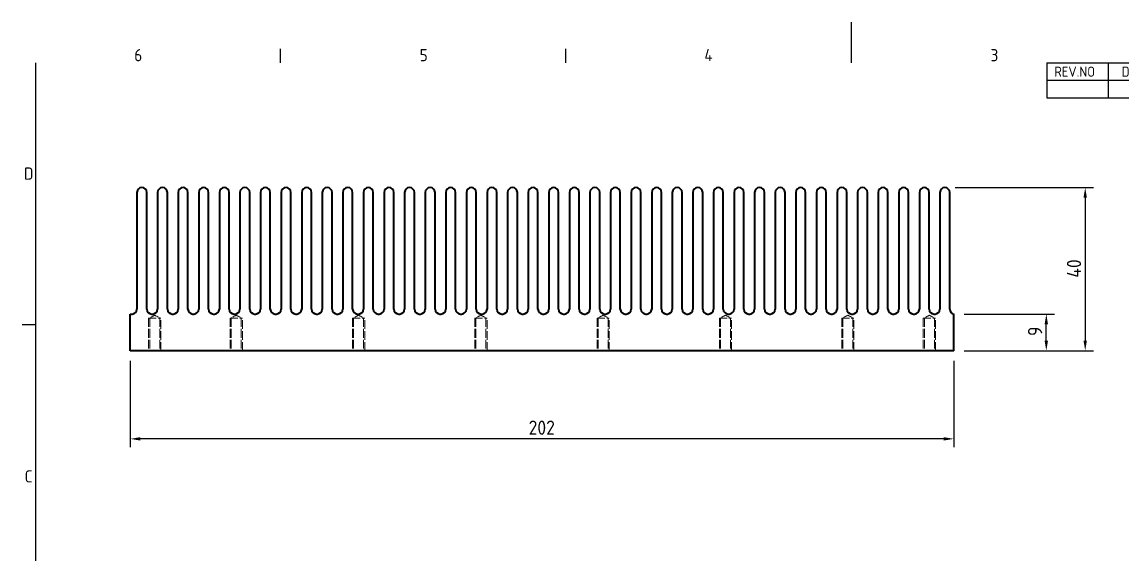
# Model space of a CAD drawing. Header units: millimetres. Extents: x 0 to 420, y 0 to 297.
# Drawn here: x 6.6 to 276.6, y 166.3 to 297 of the extents above; entities that cross this region are included whole.
import ezdxf

# ---------------------------------------------------------------- set-up
doc = ezdxf.new("R2010")
doc.units = ezdxf.units.MM
doc.linetypes.add('DASHED', pattern=[0.2067, 0.1654, -0.0413])
doc.layers.get('0').update_dxf_attribs({"color": 3, "lineweight": 25})
for name, color, linetype, lineweight in [('가려진 것(ISO)', 2, 'DASHED', 18), ('가시적인 것(ISO)', 3, 'Continuous', 40), ('경계(ISO)', 7, 'Continuous', 25), ('기호(ISO)', 5, 'Continuous', 25), ('치수(ISO)', 2, 'Continuous', 25)]:
    doc.layers.add(name, color=color, linetype=linetype, lineweight=lineweight)
doc.styles.add('ISO ProportionalPSTEK', font='isocp.shx')
doc.styles.add('문자 텍스트_PSTEK_POSCO', font='isocp.shx')
doc.styles.add('치수 텍스트_PSTEK_POSCO', font='isocp.shx')
doc.dimstyles.new('치수_PSTEK_POSCO', dxfattribs={"dimtxt": 3.5, "dimasz": 2.5, "dimexe": 2, "dimexo": 2.5, "dimgap": 1, "dimtad": 1, "dimrnd": 1e-08, "dimdsep": 46, "dimtxsty": '치수 텍스트_PSTEK_POSCO', "dimcen": 0.09, "dimdle": 10, "dimclrd": 7, "dimclre": 7, "dimclrt": 2, "dimadec": 1, "dimazin": 2, "dimtfac": 1, "dimtmove": 0, "dimatfit": 3, "dimfxl": 0, "dimtolj": 1, "dimlwd": -1, "dimlwe": -1, "dimarcsym": 0})

# ---------------------------------------------------------------- blocks, each defined once
blk = doc.blocks.new('경계 Default Border')
at = {"layer": '경계(ISO)'}
for p, q in [((70, 287), (70, 290.4)), ((140, 287), (140, 290.4)), ((10, 222.75), (6.6, 222.75))]:
    blk.add_line(p, q, dxfattribs=at)
at = {"layer": '경계(ISO)', "flags": 128}
for points in [[(210, 297), (210, 287)], [(10, 10), (10, 287)]]:
    blk.add_lwpolyline(points, dxfattribs=at)
at = {"layer": '경계(ISO)', "color": 2, "char_height": 3, "attachment_point": 7, "style": '문자 텍스트_PSTEK_POSCO'}
for s, insert in [('6', (34.14, 287.37)), ('5', (104.14, 287.37)), ('4', (173.97, 287.4)), ('3', (244.17, 287.37)), ('D', (7.08, 258.35)), ('C', (7.24, 184.1))]:
    blk.add_mtext(s, dxfattribs=dict(at, insert=insert))
blk = doc.blocks.new('리비전 내역')
at = {"layer": '기호(ISO)'}
for p, q in [((258, 287), (410, 287)), ((258, 287), (258, 282.72)), ((273, 287), (273, 282.72)), ((288, 287), (288, 282.72)), ((365, 287), (365, 282.72)), ((380, 287), (380, 282.72)), ((395, 287), (395, 282.72)), ((410, 287), (410, 282.72)), ((258, 282.72), (410, 282.72)), ((258, 282.72), (258, 278.44)), ((273, 282.72), (273, 278.44)), ((288, 282.72), (288, 278.44)), ((365, 282.72), (365, 278.44)), ((380, 282.72), (380, 278.44)), ((395, 282.72), (395, 278.44)), ((410, 282.72), (410, 278.44)), ((258, 278.44), (410, 278.44))]:
    blk.add_line(p, q, dxfattribs=at)
at = {"layer": '기호(ISO)', "color": 2, "char_height": 2.5, "attachment_point": 7, "style": 'ISO ProportionalPSTEK'}
for s, insert in [('REV.NO', (259.79, 283.58)), ('DATE', (276.31, 283.58)), ('DESCRIPTION OF REVISION', (305.51, 283.58)), ('DRA.BY', (366.48, 283.58)), ('CH.BY', (382.86, 283.58)), ('APP.BY', (396.48, 283.58))]:
    blk.add_mtext(s, dxfattribs=dict(at, insert=insert))
blk = doc.blocks.new('*D25')
at = {"layer": 'Defpoints', "color": 0}
for p in [(33.15, 216.41), (235.15, 216.41), (33.15, 194.8)]:
    blk.add_point(p, dxfattribs=at)
at = {"layer": '치수(ISO)', "color": 7}
for p, q in [((33.15, 213.91), (33.15, 192.8)), ((235.15, 213.91), (235.15, 192.8)), ((232.65, 194.8), (35.65, 194.8))]:
    blk.add_line(p, q, dxfattribs=at)
for points in [[(35.65, 195.22), (35.65, 194.39), (33.15, 194.8)], [(232.65, 195.22), (232.65, 194.39), (235.15, 194.8)]]:
    blk.add_solid(points, dxfattribs=at)
at = {"layer": '치수(ISO)', "color": 2, "insert": (130.85, 197.55), "char_height": 3.5, "attachment_point": 4, "style": '치수 텍스트_PSTEK_POSCO'}
blk.add_mtext('\\A1;202', dxfattribs=at)
blk = doc.blocks.new('*D26')
at = {"layer": 'Defpoints', "color": 0}
for p in [(235.15, 225.41), (257.84, 225.41), (235.15, 216.41)]:
    blk.add_point(p, dxfattribs=at)
at = {"layer": '치수(ISO)', "color": 7}
for p, q in [((237.65, 225.41), (259.84, 225.41)), ((257.84, 218.91), (257.84, 222.91)), ((237.65, 216.41), (259.84, 216.41))]:
    blk.add_line(p, q, dxfattribs=at)
for points in [[(257.42, 222.91), (258.25, 222.91), (257.84, 225.41)], [(257.42, 218.91), (258.25, 218.91), (257.84, 216.41)]]:
    blk.add_solid(points, dxfattribs=at)
at = {"layer": '치수(ISO)', "color": 2, "insert": (255.09, 220.02), "char_height": 3.5, "attachment_point": 4, "rotation": 90, "style": '치수 텍스트_PSTEK_POSCO'}
blk.add_mtext('\\A1;9', dxfattribs=at)
blk = doc.blocks.new('*D27')
at = {"layer": 'Defpoints', "color": 0}
for p in [(232.95, 256.41), (235.15, 216.41), (267.38, 216.41)]:
    blk.add_point(p, dxfattribs=at)
at = {"layer": '치수(ISO)', "color": 7}
for p, q in [((235.45, 256.41), (269.38, 256.41)), ((267.38, 253.91), (267.38, 218.91)), ((237.65, 216.41), (269.38, 216.41))]:
    blk.add_line(p, q, dxfattribs=at)
for points in [[(266.96, 253.91), (267.79, 253.91), (267.38, 256.41)], [(266.96, 218.91), (267.79, 218.91), (267.38, 216.41)]]:
    blk.add_solid(points, dxfattribs=at)
at = {"layer": '치수(ISO)', "color": 2, "insert": (264.63, 234.31), "char_height": 3.5, "attachment_point": 4, "rotation": 90, "style": '치수 텍스트_PSTEK_POSCO'}
blk.add_mtext('\\A1;40', dxfattribs=at)

msp = doc.modelspace()

# ---------------------------------------------------------------- linework, layer by layer
at = {"layer": '가려진 것(ISO)', "ltscale": 12.901145}
for p, q in [((37.651, 224.412), (37.651, 216.412)), ((37.922, 224.412), (37.922, 216.412)), ((40.381, 224.412), (40.381, 216.412)), ((40.651, 216.412), (40.651, 224.412)), ((57.651, 224.412), (57.651, 216.412)), ((57.922, 224.412), (57.922, 216.412)), ((60.381, 224.412), (60.381, 216.412)), ((60.651, 216.412), (60.651, 224.412)), ((87.651, 224.412), (87.651, 216.412)), ((87.922, 224.412), (87.922, 216.412)), ((90.381, 224.412), (90.381, 216.412)), ((90.651, 216.412), (90.651, 224.412)), ((117.651, 224.412), (117.651, 216.412)), ((117.922, 224.412), (117.922, 216.412)), ((120.381, 224.412), (120.381, 216.412)), ((120.651, 216.412), (120.651, 224.412)), ((147.651, 224.412), (147.651, 216.412)), ((147.922, 224.412), (147.922, 216.412)), ((150.381, 224.412), (150.381, 216.412)), ((150.651, 216.412), (150.651, 224.412)), ((177.651, 224.412), (177.651, 216.412)), ((177.922, 224.412), (177.922, 216.412)), ((180.381, 224.412), (180.381, 216.412)), ((180.651, 216.412), (180.651, 224.412)), ((207.651, 224.412), (207.651, 216.412)), ((207.922, 224.412), (207.922, 216.412)), ((210.381, 224.412), (210.381, 216.412)), ((210.651, 216.412), (210.651, 224.412)), ((227.651, 224.412), (227.651, 216.412)), ((227.922, 224.412), (227.922, 216.412)), ((230.381, 224.412), (230.381, 216.412)), ((230.651, 216.412), (230.651, 224.412))]:
    msp.add_line(p, q, dxfattribs=at)
at = {"layer": '가려진 것(ISO)', "ltscale": 11.399102}
for p, q in [((37.651, 224.412), (40.651, 224.412)), ((57.651, 224.412), (60.651, 224.412)), ((87.651, 224.412), (90.651, 224.412)), ((117.651, 224.412), (120.651, 224.412)), ((147.651, 224.412), (150.651, 224.412)), ((177.651, 224.412), (180.651, 224.412)), ((207.651, 224.412), (210.651, 224.412)), ((227.651, 224.412), (230.651, 224.412))]:
    msp.add_line(p, q, dxfattribs=at)
at = {"layer": '가려진 것(ISO)', "ltscale": 2.731951}
for p, q in [((39.151, 225.151), (37.922, 224.412)), ((39.151, 225.151), (40.381, 224.412)), ((59.151, 225.151), (57.922, 224.412)), ((59.151, 225.151), (60.381, 224.412)), ((89.151, 225.151), (87.922, 224.412)), ((89.151, 225.151), (90.381, 224.412)), ((119.151, 225.151), (117.922, 224.412)), ((119.151, 225.151), (120.381, 224.412)), ((149.151, 225.151), (147.922, 224.412)), ((149.151, 225.151), (150.381, 224.412)), ((179.151, 225.151), (177.922, 224.412)), ((179.151, 225.151), (180.381, 224.412)), ((209.151, 225.151), (207.922, 224.412)), ((209.151, 225.151), (210.381, 224.412)), ((229.151, 225.151), (227.922, 224.412)), ((229.151, 225.151), (230.381, 224.412))]:
    msp.add_line(p, q, dxfattribs=at)
at = {"layer": '가시적인 것(ISO)'}
for p, q in [((34.801, 255.212), (34.801, 226.612)), ((37.201, 226.612), (37.201, 255.212)), ((39.851, 255.212), (39.851, 226.612)), ((42.251, 226.612), (42.251, 255.212)), ((44.901, 255.212), (44.901, 226.612)), ((47.301, 226.612), (47.301, 255.212)), ((49.951, 255.212), (49.951, 226.612)), ((52.351, 226.612), (52.351, 255.212)), ((55.001, 255.212), (55.001, 226.612)), ((57.401, 226.612), (57.401, 255.212)), ((60.051, 255.212), (60.051, 226.612)), ((62.451, 226.612), (62.451, 255.212)), ((65.101, 255.212), (65.101, 226.612)), ((67.501, 226.612), (67.501, 255.212)), ((70.151, 255.212), (70.151, 226.612)), ((72.551, 226.612), (72.551, 255.212)), ((75.201, 255.212), (75.201, 226.612)), ((77.601, 226.612), (77.601, 255.212)), ((80.251, 255.212), (80.251, 226.612)), ((82.651, 226.612), (82.651, 255.212)), ((85.301, 255.212), (85.301, 226.612)), ((87.701, 226.612), (87.701, 255.212)), ((90.351, 255.212), (90.351, 226.612)), ((92.751, 226.612), (92.751, 255.212)), ((95.401, 255.212), (95.401, 226.612)), ((97.801, 226.612), (97.801, 255.212)), ((100.451, 255.212), (100.451, 226.612)), ((102.851, 226.612), (102.851, 255.212)), ((105.501, 255.212), (105.501, 226.612)), ((107.901, 226.612), (107.901, 255.212)), ((110.551, 255.212), (110.551, 226.612)), ((112.951, 226.612), (112.951, 255.212)), ((115.601, 255.212), (115.601, 226.612)), ((118.001, 226.612), (118.001, 255.212)), ((120.651, 255.212), (120.651, 226.612)), ((123.051, 226.612), (123.051, 255.212)), ((125.701, 255.212), (125.701, 226.612)), ((128.101, 226.612), (128.101, 255.212)), ((130.751, 255.212), (130.751, 226.612)), ((133.151, 226.612), (133.151, 255.212)), ((135.801, 255.212), (135.801, 226.612)), ((138.201, 226.612), (138.201, 255.212)), ((140.851, 255.212), (140.851, 226.612)), ((143.251, 226.612), (143.251, 255.212)), ((145.901, 255.212), (145.901, 226.612)), ((148.301, 226.612), (148.301, 255.212)), ((150.951, 255.212), (150.951, 226.612)), ((153.351, 226.612), (153.351, 255.212)), ((156.001, 255.212), (156.001, 226.612)), ((158.401, 226.612), (158.401, 255.212)), ((161.051, 255.212), (161.051, 226.612)), ((163.451, 226.612), (163.451, 255.212)), ((166.101, 255.212), (166.101, 226.612)), ((168.501, 226.612), (168.501, 255.212)), ((171.151, 255.212), (171.151, 226.612)), ((173.551, 226.612), (173.551, 255.212)), ((176.201, 255.212), (176.201, 226.612)), ((178.601, 226.612), (178.601, 255.212)), ((181.251, 255.212), (181.251, 226.612)), ((183.651, 226.612), (183.651, 255.212)), ((186.301, 255.212), (186.301, 226.612)), ((188.701, 226.612), (188.701, 255.212)), ((191.351, 255.212), (191.351, 226.612)), ((193.751, 226.612), (193.751, 255.212)), ((196.401, 255.212), (196.401, 226.612)), ((198.801, 226.612), (198.801, 255.212)), ((201.451, 255.212), (201.451, 226.612)), ((203.851, 226.612), (203.851, 255.212)), ((206.501, 255.212), (206.501, 226.612)), ((208.901, 226.612), (208.901, 255.212)), ((211.551, 255.212), (211.551, 226.612)), ((213.951, 226.612), (213.951, 255.212)), ((216.601, 255.212), (216.601, 226.612)), ((219.001, 226.612), (219.001, 255.212)), ((221.651, 255.212), (221.651, 226.612)), ((224.051, 226.612), (224.051, 255.212)), ((226.701, 255.212), (226.701, 226.612)), ((229.101, 226.612), (229.101, 255.212)), ((231.751, 255.212), (231.751, 226.612)), ((234.151, 226.595), (234.151, 255.212)), ((33.151, 216.412), (33.151, 225.412)), ((33.151, 225.412), (33.601, 225.412)), ((38.401, 225.412), (38.651, 225.412)), ((43.451, 225.412), (43.701, 225.412)), ((48.501, 225.412), (48.751, 225.412)), ((53.551, 225.412), (53.801, 225.412)), ((58.601, 225.412), (58.851, 225.412)), ((63.651, 225.412), (63.901, 225.412)), ((68.701, 225.412), (68.951, 225.412)), ((73.751, 225.412), (74.001, 225.412)), ((78.801, 225.412), (79.051, 225.412)), ((83.851, 225.412), (84.101, 225.412)), ((88.901, 225.412), (89.151, 225.412)), ((93.951, 225.412), (94.201, 225.412)), ((99.001, 225.412), (99.251, 225.412)), ((104.051, 225.412), (104.301, 225.412)), ((109.101, 225.412), (109.351, 225.412)), ((114.151, 225.412), (114.401, 225.412)), ((119.201, 225.412), (119.451, 225.412)), ((124.251, 225.412), (124.501, 225.412)), ((129.301, 225.412), (129.551, 225.412)), ((134.351, 225.412), (134.601, 225.412)), ((139.401, 225.412), (139.651, 225.412)), ((144.451, 225.412), (144.701, 225.412)), ((149.501, 225.412), (149.751, 225.412)), ((154.551, 225.412), (154.801, 225.412)), ((159.601, 225.412), (159.851, 225.412)), ((164.651, 225.412), (164.901, 225.412)), ((169.701, 225.412), (169.951, 225.412)), ((174.751, 225.412), (175.001, 225.412)), ((179.801, 225.412), (180.051, 225.412)), ((184.851, 225.412), (185.101, 225.412)), ((189.901, 225.412), (190.151, 225.412)), ((194.951, 225.412), (195.201, 225.412)), ((200.001, 225.412), (200.251, 225.412)), ((205.051, 225.412), (205.301, 225.412)), ((210.101, 225.412), (210.351, 225.412)), ((215.151, 225.412), (215.401, 225.412)), ((220.201, 225.412), (220.451, 225.412)), ((225.251, 225.412), (225.501, 225.412)), ((230.301, 225.412), (230.551, 225.412)), ((235.151, 216.412), (235.151, 225.412)), ((235.151, 216.412), (33.151, 216.412))]:
    msp.add_line(p, q, dxfattribs=at)
for centre, start, end in [((36.001, 255.212), 0, 180), ((41.051, 255.212), 0, 180), ((46.101, 255.212), 0, 180), ((51.151, 255.212), 0, 180), ((56.201, 255.212), 0, 180), ((61.251, 255.212), 0, 180), ((66.301, 255.212), 0, 180), ((71.351, 255.212), 0, 180), ((76.401, 255.212), 0, 180), ((81.451, 255.212), 0, 180), ((86.501, 255.212), 0, 180), ((91.551, 255.212), 0, 180), ((96.601, 255.212), 0, 180), ((101.651, 255.212), 0, 180), ((106.701, 255.212), 0, 180), ((111.751, 255.212), 0, 180), ((116.801, 255.212), 0, 180), ((121.851, 255.212), 0, 180), ((126.901, 255.212), 0, 180), ((131.951, 255.212), 0, 180), ((137.001, 255.212), 0, 180), ((142.051, 255.212), 0, 180), ((147.101, 255.212), 0, 180), ((152.151, 255.212), 0, 180), ((157.201, 255.212), 0, 180), ((162.251, 255.212), 0, 180), ((167.301, 255.212), 0, 180), ((172.351, 255.212), 0, 180), ((177.401, 255.212), 0, 180), ((182.451, 255.212), 0, 180), ((187.501, 255.212), 0, 180), ((192.551, 255.212), 0, 180), ((197.601, 255.212), 0, 180), ((202.651, 255.212), 0, 180), ((207.701, 255.212), 0, 180), ((212.751, 255.212), 0, 180), ((217.801, 255.212), 0, 180), ((222.851, 255.212), 0, 180), ((227.901, 255.212), 0, 180), ((232.951, 255.212), 0, 180), ((33.601, 226.612), 270, 0), ((38.401, 226.612), 180, 270), ((38.651, 226.612), 270, 0), ((43.451, 226.612), 180, 270), ((43.701, 226.612), 270, 0), ((48.501, 226.612), 180, 270), ((48.751, 226.612), 270, 0), ((53.551, 226.612), 180, 270), ((53.801, 226.612), 270, 0), ((58.601, 226.612), 180, 270), ((58.851, 226.612), 270, 0), ((63.651, 226.612), 180, 270), ((63.901, 226.612), 270, 0), ((68.701, 226.612), 180, 270), ((68.951, 226.612), 270, 0), ((73.751, 226.612), 180, 270), ((74.001, 226.612), 270, 0), ((78.801, 226.612), 180, 270), ((79.051, 226.612), 270, 0), ((83.851, 226.612), 180, 270), ((84.101, 226.612), 270, 0), ((88.901, 226.612), 180, 270), ((89.151, 226.612), 270, 0), ((93.951, 226.612), 180, 270), ((94.201, 226.612), 270, 0), ((99.001, 226.612), 180, 270), ((99.251, 226.612), 270, 0), ((104.051, 226.612), 180, 270), ((104.301, 226.612), 270, 0), ((109.101, 226.612), 180, 270), ((109.351, 226.612), 270, 0), ((114.151, 226.612), 180, 270), ((114.401, 226.612), 270, 0), ((119.201, 226.612), 180, 270), ((119.451, 226.612), 270, 0), ((124.251, 226.612), 180, 270), ((124.501, 226.612), 270, 0), ((129.301, 226.612), 180, 270), ((129.551, 226.612), 270, 0), ((134.351, 226.612), 180, 270), ((134.601, 226.612), 270, 0), ((139.401, 226.612), 180, 270), ((139.651, 226.612), 270, 0), ((144.451, 226.612), 180, 270), ((144.701, 226.612), 270, 0), ((149.501, 226.612), 180, 270), ((149.751, 226.612), 270, 0), ((154.551, 226.612), 180, 270), ((154.801, 226.612), 270, 0), ((159.601, 226.612), 180, 270), ((159.851, 226.612), 270, 0), ((164.651, 226.612), 180, 270), ((164.901, 226.612), 270, 0), ((169.701, 226.612), 180, 270), ((169.951, 226.612), 270, 0), ((174.751, 226.612), 180, 270), ((175.001, 226.612), 270, 0), ((179.801, 226.612), 180, 270), ((180.051, 226.612), 270, 0), ((184.851, 226.612), 180, 270), ((185.101, 226.612), 270, 0), ((189.901, 226.612), 180, 270), ((190.151, 226.612), 270, 0), ((194.951, 226.612), 180, 270), ((195.201, 226.612), 270, 0), ((200.001, 226.612), 180, 270), ((200.251, 226.612), 270, 0), ((205.051, 226.612), 180, 270), ((205.301, 226.612), 270, 0), ((210.101, 226.612), 180, 270), ((210.351, 226.612), 270, 0), ((215.151, 226.612), 180, 270), ((215.401, 226.612), 270, 0), ((220.201, 226.612), 180, 270), ((220.451, 226.612), 270, 0), ((225.251, 226.612), 180, 270), ((225.501, 226.612), 270, 0), ((230.301, 226.612), 180, 270), ((230.551, 226.612), 270, 0), ((235.351, 226.595), 180, 260.40593)]:
    msp.add_arc(centre, 1.2, start, end, dxfattribs=at)

# ---------------------------------------------------------------- block references
msp.add_blockref('경계 Default Border', (0, 0))
at = {"layer": '기호(ISO)'}
msp.add_blockref('리비전 내역', (0, 0), dxfattribs=at)

# ---------------------------------------------------------------- dimensions: what is measured, and where the dimension line sits
at = {"layer": '치수(ISO)', "color": 7}
for base, p1, p2, angle, picture, middle in [((267.377, 216.412), (232.951, 256.412), (235.151, 216.412), 90, '*D27', (267.377, 236.412)), ((257.835, 225.412), (235.151, 216.412), (235.151, 225.412), 90, '*D26', (257.835, 220.912)), ((33.151, 194.803), (235.151, 216.412), (33.151, 216.412), 180, '*D25', (134.151, 194.803))]:
    dim = msp.add_linear_dim(base=base, p1=p1, p2=p2, angle=angle, dimstyle='치수_PSTEK_POSCO', override={"dimdec": 2, "dimtp": 0, "dimtm": 0, "dimtdec": 2, "dimtofl": 0, "dimatfit": 1}, dxfattribs=at)
    dim.commit()
    dim.dimension.update_dxf_attribs({"geometry": picture, "text_midpoint": middle, "dimtype": 160})

doc.saveas('drawing.dxf')
